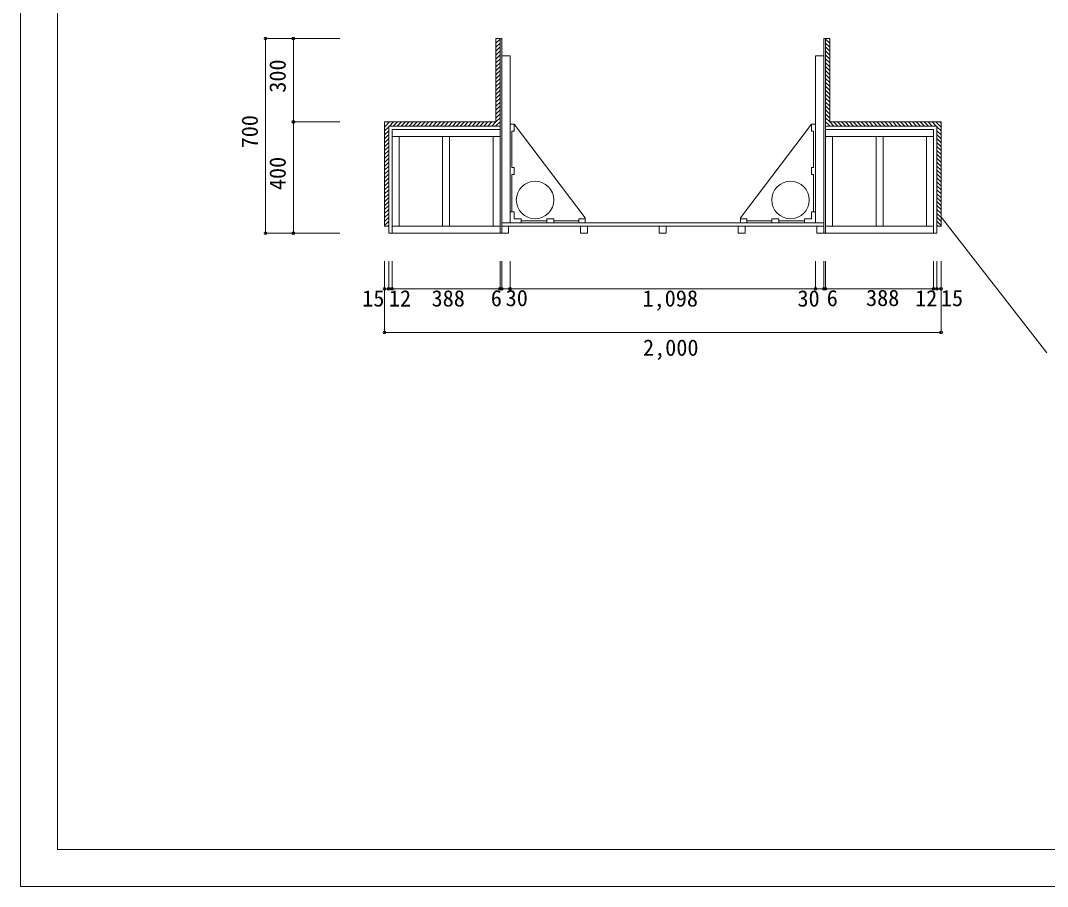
# Model space of a CAD drawing. Units: millimetres, scale not verified. Extents: x -5341 to 4200, y -2970 to 2970.
# Drawn here: x -4200 to -509, y -2970 to 142 of the extents above; entities that cross this region are included whole.
import ezdxf
from ezdxf.enums import TextEntityAlignment as Align

# ---------------------------------------------------------------- set-up
doc = ezdxf.new("R2010")
doc.units = ezdxf.units.MM
doc.header["$LTSCALE"] = 20
doc.header["$PDMODE"] = 32
doc.header["$PDSIZE"] = 10
doc.layers.add('0-0', color=7, linetype='Continuous', lineweight=18)
doc.layers.add('1-0', color=7, linetype='Continuous', lineweight=18)
doc.styles.add('ＭＳ ゴシック', font='')
doc.styles.get('ＭＳ ゴシック').set_extended_font_data('MS Gothic')

msp = doc.modelspace()

# ---------------------------------------------------------------- linework, layer by layer
at = {"layer": '0-0'}
msp.add_line((-4066.67, -2836.67), (4066.67, -2836.67), dxfattribs=at)
msp.add_lwpolyline([(4200, 2970), (-4200, 2970), (-4200, -2970), (4200, -2970)], close=True, dxfattribs=at)
msp.add_lwpolyline([(4066.67, 2836.67), (-4066.67, 2836.67), (-4066.67, -2836.67)], dxfattribs=at)
at = {"layer": '1-0', "color": 4}
for p, q in [((-3319.42, 77.51), (-3319.42, -622.49)), ((-3319.42, 77.51), (-3219.42, 77.51)), ((-3219.42, 77.51), (-3219.42, -222.49)), ((-3219.42, 77.51), (-3052.5, 77.51)), ((-3219.42, -222.49), (-3052.5, -222.49)), ((-3219.42, -222.49), (-3219.42, -622.49)), ((-3319.42, -622.49), (-3219.42, -622.49)), ((-3219.42, -622.49), (-3052.5, -622.49)), ((-2891.84, -822.49), (-2891.84, -722.49)), ((-2876.84, -822.49), (-2876.84, -722.49)), ((-2864.84, -822.49), (-2864.84, -722.49)), ((-2476.84, -822.49), (-2476.84, -722.49)), ((-2470.84, -822.49), (-2470.84, -722.49)), ((-2470.84, -822.49), (-2470.84, -722.49)), ((-2440.84, -822.49), (-2440.84, -722.49)), ((-1342.84, -822.49), (-1342.84, -722.49)), ((-1312.84, -822.49), (-1312.84, -722.49)), ((-1306.84, -822.49), (-1306.84, -722.49)), ((-918.84, -822.49), (-918.84, -722.49)), ((-906.84, -822.49), (-906.84, -722.49)), ((-891.84, -822.49), (-891.84, -722.49)), ((-2891.84, -822.49), (-2876.84, -822.49)), ((-2891.84, -979.32), (-2891.84, -822.49)), ((-2876.84, -822.49), (-2864.84, -822.49)), ((-2864.84, -822.49), (-2476.84, -822.49)), ((-2476.84, -822.49), (-2470.84, -822.49)), ((-2470.84, -822.49), (-2440.84, -822.49)), ((-2440.84, -822.49), (-1342.84, -822.49)), ((-1312.84, -822.49), (-1306.84, -822.49)), ((-1306.84, -822.49), (-918.84, -822.49)), ((-918.84, -822.49), (-906.84, -822.49)), ((-906.84, -822.49), (-891.84, -822.49)), ((-891.84, -979.32), (-891.84, -822.49)), ((-2891.84, -979.32), (-891.84, -979.32))]:
    msp.add_line(p, q, dxfattribs=at)
at = {"layer": '1-0'}
for p, q in [((-2491.84, 74.41), (-2488.73, 77.51)), ((-2491.84, 74.41), (-2488.73, 77.51)), ((-2491.75, -222.49), (-2491.84, 77.51)), ((-2491.84, 77.51), (-2470.84, 77.51)), ((-2491.84, 60.26), (-2476.84, 75.26)), ((-2491.84, 60.26), (-2476.84, 75.26)), ((-2476.84, 77.51), (-2476.84, -622.49)), ((-2470.84, 77.51), (-2470.84, -622.49)), ((-1312.84, 77.51), (-1312.84, -622.49)), ((-1291.84, 77.51), (-1312.84, 77.51)), ((-1306.84, 77.51), (-1306.84, -622.49)), ((-1291.84, 60.26), (-1306.84, 75.26)), ((-1291.84, 60.26), (-1306.84, 75.26)), ((-1291.84, 74.41), (-1294.95, 77.51)), ((-1291.84, 74.41), (-1294.95, 77.51)), ((-1291.84, 77.51), (-1291.84, -222.49)), ((-2491.84, 46.12), (-2476.84, 61.12)), ((-2491.84, 46.12), (-2476.84, 61.12)), ((-2491.84, 31.98), (-2476.84, 46.98)), ((-2491.84, 31.98), (-2476.84, 46.98)), ((-1291.84, 46.12), (-1306.84, 61.12)), ((-1291.84, 46.12), (-1306.84, 61.12)), ((-1291.84, 31.98), (-1306.84, 46.98)), ((-1291.84, 31.98), (-1306.84, 46.98)), ((-2491.84, 17.84), (-2476.84, 32.84)), ((-2491.84, 17.84), (-2476.84, 32.84)), ((-2491.84, 3.69), (-2476.84, 18.69)), ((-2491.84, 3.69), (-2476.84, 18.69)), ((-2491.84, -10.45), (-2476.84, 4.55)), ((-2491.84, -10.45), (-2476.84, 4.55)), ((-2440.84, 14.51), (-2470.84, 14.51)), ((-2440.84, 14.51), (-2440.84, -230.49)), ((-1342.84, 14.51), (-1312.84, 14.51)), ((-1342.84, 14.51), (-1342.84, -230.49)), ((-1291.84, 17.84), (-1306.84, 32.84)), ((-1291.84, 17.84), (-1306.84, 32.84)), ((-1291.84, 3.69), (-1306.84, 18.69)), ((-1291.84, 3.69), (-1306.84, 18.69)), ((-1291.84, -10.45), (-1306.84, 4.55)), ((-1291.84, -10.45), (-1306.84, 4.55)), ((-2491.84, -24.59), (-2476.84, -9.59)), ((-2491.84, -24.59), (-2476.84, -9.59)), ((-2491.84, -38.73), (-2476.84, -23.73)), ((-2491.84, -38.73), (-2476.84, -23.73)), ((-1291.84, -24.59), (-1306.84, -9.59)), ((-1291.84, -24.59), (-1306.84, -9.59)), ((-1291.84, -38.73), (-1306.84, -23.73)), ((-1291.84, -38.73), (-1306.84, -23.73)), ((-2491.84, -52.87), (-2476.84, -37.87)), ((-2491.84, -52.87), (-2476.84, -37.87)), ((-2491.84, -67.02), (-2476.84, -52.02)), ((-2491.84, -67.02), (-2476.84, -52.02)), ((-2491.84, -81.16), (-2476.84, -66.16)), ((-2491.84, -81.16), (-2476.84, -66.16)), ((-1291.84, -52.87), (-1306.84, -37.87)), ((-1291.84, -52.87), (-1306.84, -37.87)), ((-1291.84, -67.02), (-1306.84, -52.02)), ((-1291.84, -67.02), (-1306.84, -52.02)), ((-1291.84, -81.16), (-1306.84, -66.16)), ((-1291.84, -81.16), (-1306.84, -66.16)), ((-2491.84, -95.3), (-2476.84, -80.3)), ((-2491.84, -95.3), (-2476.84, -80.3)), ((-2491.84, -109.44), (-2476.84, -94.44)), ((-2491.84, -109.44), (-2476.84, -94.44)), ((-2491.84, -123.58), (-2476.84, -108.58)), ((-2491.84, -123.58), (-2476.84, -108.58)), ((-1291.84, -95.3), (-1306.84, -80.3)), ((-1291.84, -95.3), (-1306.84, -80.3)), ((-1291.84, -109.44), (-1306.84, -94.44)), ((-1291.84, -109.44), (-1306.84, -94.44)), ((-1291.84, -123.58), (-1306.84, -108.58)), ((-1291.84, -123.58), (-1306.84, -108.58)), ((-2491.84, -137.73), (-2476.84, -122.73)), ((-2491.84, -137.73), (-2476.84, -122.73)), ((-2491.84, -151.87), (-2476.84, -136.87)), ((-2491.84, -151.87), (-2476.84, -136.87)), ((-1291.84, -137.73), (-1306.84, -122.73)), ((-1291.84, -137.73), (-1306.84, -122.73)), ((-1291.84, -151.87), (-1306.84, -136.87)), ((-1291.84, -151.87), (-1306.84, -136.87)), ((-2491.84, -166.01), (-2476.84, -151.01)), ((-2491.84, -166.01), (-2476.84, -151.01)), ((-2491.84, -180.15), (-2476.84, -165.15)), ((-2491.84, -180.15), (-2476.84, -165.15)), ((-2491.84, -194.3), (-2476.84, -179.3)), ((-2491.84, -194.3), (-2476.84, -179.3)), ((-1291.84, -166.01), (-1306.84, -151.01)), ((-1291.84, -166.01), (-1306.84, -151.01)), ((-1291.84, -180.15), (-1306.84, -165.15)), ((-1291.84, -180.15), (-1306.84, -165.15)), ((-1291.84, -194.3), (-1306.84, -179.3)), ((-1291.84, -194.3), (-1306.84, -179.3)), ((-2491.84, -208.44), (-2476.84, -193.44)), ((-2491.84, -208.44), (-2476.84, -193.44)), ((-2491.84, -222.58), (-2476.84, -207.58)), ((-1291.84, -208.44), (-1306.84, -193.44)), ((-1291.84, -208.44), (-1306.84, -193.44)), ((-1291.84, -222.58), (-1306.84, -207.58)), ((-1291.84, -222.58), (-1306.84, -207.58)), ((-2891.84, -240.74), (-2873.59, -222.49)), ((-2891.84, -254.88), (-2876.84, -239.88)), ((-2891.84, -269.03), (-2876.84, -254.03)), ((-2876.84, -237.49), (-2876.84, -622.49)), ((-2876.84, -237.49), (-2476.84, -237.49)), ((-2874.44, -237.49), (-2859.44, -222.49)), ((-2864.84, -249.49), (-2864.84, -622.49)), ((-2864.84, -249.49), (-2476.84, -249.49)), ((-2860.3, -237.49), (-2845.3, -222.49)), ((-2846.16, -237.49), (-2831.16, -222.49)), ((-2832.02, -237.49), (-2817.02, -222.49)), ((-2817.88, -237.49), (-2802.88, -222.49)), ((-2803.73, -237.49), (-2788.73, -222.49)), ((-2789.59, -237.49), (-2774.59, -222.49)), ((-2775.45, -237.49), (-2760.45, -222.49)), ((-2761.31, -237.49), (-2746.31, -222.49)), ((-2747.16, -237.49), (-2732.16, -222.49)), ((-2733.02, -237.49), (-2718.02, -222.49)), ((-2718.88, -237.49), (-2703.88, -222.49)), ((-2704.74, -237.49), (-2689.74, -222.49)), ((-2690.6, -237.49), (-2675.6, -222.49)), ((-2676.45, -237.49), (-2661.45, -222.49)), ((-2662.31, -237.49), (-2647.31, -222.49)), ((-2648.17, -237.49), (-2633.17, -222.49)), ((-2634.03, -237.49), (-2619.03, -222.49)), ((-2619.89, -237.49), (-2604.89, -222.49)), ((-2605.74, -237.49), (-2590.74, -222.49)), ((-2591.6, -237.49), (-2576.6, -222.49)), ((-2577.46, -237.49), (-2562.46, -222.49)), ((-2563.32, -237.49), (-2548.32, -222.49)), ((-2549.17, -237.49), (-2534.17, -222.49)), ((-2535.03, -237.49), (-2520.03, -222.49)), ((-2520.89, -237.49), (-2505.89, -222.49)), ((-2491.84, -236.72), (-2476.84, -221.72)), ((-2440.84, -230.49), (-2440.84, -557.49)), ((-2425.84, -230.49), (-2440.84, -230.49)), ((-2440.84, -230.49), (-2438.84, -230.49)), ((-2433.84, -386.49), (-2433.84, -255.49)), ((-2425.84, -230.49), (-2170.84, -567.49)), ((-2425.84, -253.49), (-2425.84, -230.49)), ((-1357.84, -230.49), (-1612.84, -567.49)), ((-1357.84, -230.49), (-1342.84, -230.49)), ((-1357.84, -253.49), (-1357.84, -230.49)), ((-1349.84, -386.49), (-1349.84, -255.49)), ((-1342.84, -230.49), (-1344.84, -230.49)), ((-1342.84, -230.49), (-1342.84, -557.49)), ((-1291.84, -236.72), (-1306.84, -221.72)), ((-1291.84, -236.72), (-1306.84, -221.72)), ((-906.84, -237.49), (-1306.84, -237.49)), ((-918.84, -249.49), (-1306.84, -249.49)), ((-1276.94, -237.49), (-1291.84, -222.58)), ((-1291.08, -237.49), (-1291.84, -236.72)), ((-1262.79, -237.49), (-1277.79, -222.49)), ((-1248.65, -237.49), (-1263.65, -222.49)), ((-1234.51, -237.49), (-1249.51, -222.49)), ((-1220.37, -237.49), (-1235.37, -222.49)), ((-1206.23, -237.49), (-1221.23, -222.49)), ((-1192.08, -237.49), (-1207.08, -222.49)), ((-1177.94, -237.49), (-1192.94, -222.49)), ((-1163.8, -237.49), (-1178.8, -222.49)), ((-1149.66, -237.49), (-1164.66, -222.49)), ((-1135.51, -237.49), (-1150.51, -222.49)), ((-1121.37, -237.49), (-1136.37, -222.49)), ((-1107.23, -237.49), (-1122.23, -222.49)), ((-1093.09, -237.49), (-1108.09, -222.49)), ((-1078.95, -237.49), (-1093.95, -222.49)), ((-1064.8, -237.49), (-1079.8, -222.49)), ((-1050.66, -237.49), (-1065.66, -222.49)), ((-1036.52, -237.49), (-1051.52, -222.49)), ((-1022.38, -237.49), (-1037.38, -222.49)), ((-1008.24, -237.49), (-1023.24, -222.49)), ((-994.09, -237.49), (-1009.09, -222.49)), ((-979.95, -237.49), (-994.95, -222.49)), ((-965.81, -237.49), (-980.81, -222.49)), ((-951.67, -237.49), (-966.67, -222.49)), ((-937.52, -237.49), (-952.52, -222.49)), ((-923.38, -237.49), (-938.38, -222.49)), ((-909.24, -237.49), (-924.24, -222.49)), ((-918.84, -249.49), (-918.84, -622.49)), ((-891.84, -240.74), (-910.1, -222.49)), ((-906.84, -237.49), (-906.84, -622.49)), ((-891.84, -254.88), (-906.84, -239.88)), ((-891.84, -269.03), (-906.84, -254.03)), ((-891.84, -226.6), (-895.96, -222.49)), ((-2891.84, -283.17), (-2876.84, -268.17)), ((-2891.84, -297.31), (-2876.84, -282.31)), ((-2864.84, -274.49), (-2476.84, -274.49)), ((-2839.84, -274.49), (-2839.84, -597.49)), ((-2683.34, -274.49), (-2683.34, -597.49)), ((-2658.34, -274.49), (-2658.34, -597.49)), ((-2501.84, -274.49), (-2501.84, -597.49)), ((-918.84, -274.49), (-1306.84, -274.49)), ((-1281.84, -274.49), (-1281.84, -597.49)), ((-1125.34, -274.49), (-1125.34, -597.49)), ((-1100.34, -274.49), (-1100.34, -597.49)), ((-943.84, -274.49), (-943.84, -597.49)), ((-891.84, -283.17), (-906.84, -268.17)), ((-891.84, -297.31), (-906.84, -282.31)), ((-2891.84, -311.45), (-2876.84, -296.45)), ((-2891.84, -325.59), (-2876.84, -310.59)), ((-2891.84, -339.74), (-2876.84, -324.74)), ((-891.84, -311.45), (-906.84, -296.45)), ((-891.84, -325.59), (-906.84, -310.59)), ((-891.84, -339.74), (-906.84, -324.74)), ((-2891.84, -353.88), (-2876.84, -338.88)), ((-2891.84, -368.02), (-2876.84, -353.02)), ((-2891.84, -382.16), (-2876.84, -367.16)), ((-891.84, -353.88), (-906.84, -338.88)), ((-891.84, -368.02), (-906.84, -353.02)), ((-891.84, -382.16), (-906.84, -367.16)), ((-2891.84, -396.31), (-2876.84, -381.31)), ((-2891.84, -410.45), (-2876.84, -395.45)), ((-2425.84, -386.49), (-2433.84, -386.49)), ((-2425.84, -411.49), (-2425.84, -386.49)), ((-2425.84, -411.49), (-2425.84, -386.49)), ((-1357.84, -386.49), (-1349.84, -386.49)), ((-1357.84, -411.49), (-1357.84, -386.49)), ((-1357.84, -411.49), (-1357.84, -386.49)), ((-891.84, -396.31), (-906.84, -381.31)), ((-891.84, -410.45), (-906.84, -395.45)), ((-2891.84, -424.59), (-2876.84, -409.59)), ((-2891.84, -438.73), (-2876.84, -423.73)), ((-2891.84, -452.87), (-2876.84, -437.87)), ((-2433.84, -545.49), (-2433.84, -411.49)), ((-1349.84, -545.49), (-1349.84, -411.49)), ((-891.84, -424.59), (-906.84, -409.59)), ((-891.84, -438.73), (-906.84, -423.73)), ((-891.84, -452.87), (-906.84, -437.87)), ((-2891.84, -467.02), (-2876.84, -452.02)), ((-2891.84, -481.16), (-2876.84, -466.16)), ((-891.84, -467.02), (-906.84, -452.02)), ((-891.84, -481.16), (-906.84, -466.16)), ((-2891.84, -495.3), (-2876.84, -480.3)), ((-2891.84, -509.44), (-2876.84, -494.44)), ((-2891.84, -523.58), (-2876.84, -508.58)), ((-891.84, -495.3), (-906.84, -480.3)), ((-891.84, -509.44), (-906.84, -494.44)), ((-891.84, -523.58), (-906.84, -508.58)), ((-2891.84, -537.73), (-2876.84, -522.73)), ((-2891.84, -551.87), (-2876.84, -536.87)), ((-2891.84, -566.01), (-2876.84, -551.01)), ((-2440.84, -545.49), (-2425.84, -545.49)), ((-2440.84, -585.49), (-2440.84, -545.49)), ((-2425.84, -570.49), (-2425.84, -545.49)), ((-1357.84, -570.49), (-1357.84, -545.49)), ((-1342.84, -545.49), (-1357.84, -545.49)), ((-1342.84, -585.49), (-1342.84, -545.49)), ((-891.84, -537.73), (-906.84, -522.73)), ((-891.84, -551.87), (-906.84, -536.87)), ((-891.84, -566.01), (-906.84, -551.01)), ((-2891.84, -580.15), (-2876.84, -565.15)), ((-2891.84, -594.3), (-2876.84, -579.3)), ((-2470.84, -585.49), (-1312.84, -585.49)), ((-2440.84, -578.49), (-2440.84, -585.49)), ((-2440.84, -585.49), (-2400.84, -585.49)), ((-2400.84, -570.49), (-2425.84, -570.49)), ((-2400.84, -570.49), (-2425.84, -570.49)), ((-2423.84, -585.49), (-2398.84, -585.49)), ((-2400.84, -585.49), (-2400.84, -570.49)), ((-2308.84, -578.49), (-2400.84, -578.49)), ((-2170.84, -585.49), (-2400.84, -585.49)), ((-2283.84, -570.49), (-2308.84, -570.49)), ((-2283.84, -570.49), (-2308.84, -570.49)), ((-2308.84, -585.49), (-2283.84, -585.49)), ((-2283.84, -585.49), (-2283.84, -570.49)), ((-2283.84, -585.49), (-2283.84, -570.49)), ((-2193.84, -578.49), (-2283.84, -578.49)), ((-2283.84, -585.49), (-2283.84, -578.49)), ((-2170.84, -570.49), (-2193.84, -570.49)), ((-2170.84, -570.49), (-2193.84, -570.49)), ((-2170.84, -570.49), (-2193.84, -570.49)), ((-2193.84, -570.49), (-2193.84, -585.49)), ((-2193.84, -570.49), (-2193.84, -585.49)), ((-2170.84, -570.49), (-2170.84, -567.49)), ((-2170.84, -570.49), (-2170.84, -567.49)), ((-2170.84, -585.49), (-2170.84, -570.49)), ((-2170.84, -585.49), (-2170.84, -570.49)), ((-2170.84, -585.49), (-2170.84, -578.49)), ((-2170.84, -585.49), (-2170.84, -583.49)), ((-2170.84, -585.49), (-2170.84, -583.49)), ((-1612.84, -570.49), (-1612.84, -567.49)), ((-1612.84, -570.49), (-1612.84, -567.49)), ((-1612.84, -585.49), (-1612.84, -570.49)), ((-1612.84, -570.49), (-1589.84, -570.49)), ((-1612.84, -570.49), (-1589.84, -570.49)), ((-1612.84, -570.49), (-1589.84, -570.49)), ((-1612.84, -585.49), (-1612.84, -570.49)), ((-1612.84, -585.49), (-1612.84, -578.49)), ((-1612.84, -585.49), (-1612.84, -583.49)), ((-1612.84, -585.49), (-1612.84, -583.49)), ((-1612.84, -585.49), (-1382.84, -585.49)), ((-1589.84, -570.49), (-1589.84, -585.49)), ((-1589.84, -570.49), (-1589.84, -585.49)), ((-1589.84, -578.49), (-1499.84, -578.49)), ((-1499.84, -585.49), (-1499.84, -570.49)), ((-1499.84, -570.49), (-1474.84, -570.49)), ((-1499.84, -585.49), (-1499.84, -570.49)), ((-1499.84, -570.49), (-1474.84, -570.49)), ((-1499.84, -585.49), (-1499.84, -578.49)), ((-1474.84, -585.49), (-1499.84, -585.49)), ((-1474.84, -578.49), (-1382.84, -578.49)), ((-1359.84, -585.49), (-1384.84, -585.49)), ((-1382.84, -570.49), (-1357.84, -570.49)), ((-1382.84, -570.49), (-1357.84, -570.49)), ((-1382.84, -585.49), (-1382.84, -570.49)), ((-1342.84, -585.49), (-1382.84, -585.49)), ((-1342.84, -578.49), (-1342.84, -585.49)), ((-891.84, -580.15), (-906.84, -565.15)), ((-891.84, -594.3), (-906.84, -579.3)), ((-894.29, -561.58), (-511.22, -1051.75)), ((-2891.84, -597.49), (-2876.84, -597.49)), ((-2880.89, -597.49), (-2876.84, -593.44)), ((-2864.84, -622.49), (-2876.84, -622.49)), ((-2864.84, -597.49), (-2476.84, -597.49)), ((-2864.84, -622.49), (-2476.84, -622.49)), ((-2476.84, -622.49), (-2464.84, -622.49)), ((-2464.84, -597.49), (-1337.84, -597.49)), ((-1337.84, -597.49), (-1337.84, -622.49)), ((-1312.84, -597.49), (-1337.84, -597.49)), ((-1337.84, -622.49), (-1312.84, -622.49)), ((-1306.84, -622.49), (-1318.84, -622.49)), ((-1312.84, -622.49), (-1312.84, -597.49)), ((-918.84, -597.49), (-1306.84, -597.49)), ((-918.84, -622.49), (-1306.84, -622.49)), ((-918.84, -622.49), (-906.84, -622.49)), ((-902.79, -597.49), (-906.84, -593.44)), ((-891.84, -597.49), (-906.84, -597.49))]:
    msp.add_line(p, q, dxfattribs=at)
for points in [[(-2506.75, -237.49), (-2491.84, -222.58), (-2476.84, -207.58)], [(-2891.84, -597.49), (-2891.84, -222.49), (-2491.84, -222.49)], [(-2492.61, -237.49), (-2491.84, -236.72), (-2476.84, -221.72)], [(-2433.84, -255.49), (-2425.84, -255.49), (-2425.84, -230.49)], [(-1349.84, -255.49), (-1357.84, -255.49), (-1357.84, -230.49)], [(-1291.84, -222.58), (-891.84, -222.49), (-891.84, -597.49)], [(-2433.84, -411.49), (-2425.84, -411.49), (-2425.84, -386.49)], [(-1349.84, -411.49), (-1357.84, -411.49), (-1357.84, -386.49)], [(-2283.84, -570.49), (-2308.84, -570.49), (-2308.84, -585.49)], [(-1499.84, -570.49), (-1474.84, -570.49), (-1474.84, -585.49)]]:
    msp.add_lwpolyline(points, dxfattribs=at)
for points in [[(-2470.84, -597.49), (-2445.84, -597.49), (-2445.84, -622.49), (-2470.84, -622.49)], [(-2187.59, -597.49), (-2162.59, -597.49), (-2162.59, -622.49), (-2187.59, -622.49)], [(-1904.34, -597.49), (-1879.34, -597.49), (-1879.34, -622.49), (-1904.34, -622.49)], [(-1621.09, -597.49), (-1596.09, -597.49), (-1596.09, -622.49), (-1621.09, -622.49)]]:
    msp.add_lwpolyline(points, close=True, dxfattribs=at)
at = {"layer": '1-0', "color": 4}
msp.add_lwpolyline([(-1342.84, -822.49), (-1312.84, -822.49), (-1312.84, -722.49)], dxfattribs=at)
at = {"layer": '1-0'}
for centre in [(-2350.84, -502.99), (-1432.84, -502.99)]:
    msp.add_circle(centre, 67.5, dxfattribs=at)
at = {"layer": '1-0', "color": 4}
for p in [(-3319.42, 77.51), (-3219.42, 77.51), (-3219.42, -222.49), (-3319.42, -622.49), (-3219.42, -622.49), (-2891.84, -822.49), (-2876.84, -822.49), (-2864.84, -822.49), (-2476.84, -822.49), (-2470.84, -822.49), (-2440.84, -822.49), (-1342.84, -822.49), (-1312.84, -822.49), (-1306.84, -822.49), (-918.84, -822.49), (-906.84, -822.49), (-891.84, -822.49), (-2891.84, -979.32), (-891.84, -979.32)]:
    msp.add_point(p, dxfattribs=at)

# ---------------------------------------------------------------- texts
at = {"layer": '1-0', "color": 4, "style": 'ＭＳ ゴシック'}
for s, p in [('300', (-3229.42, -117.49)), ('700', (-3329.42, -317.49)), ('400', (-3229.42, -467.49))]:
    msp.add_text(s, height=58.65, rotation=90, dxfattribs=at).set_placement(p, align=Align.BOTTOM_LEFT)
for s, p in [('15', (-2972.05, -903.42)), ('12', (-2876.17, -903.42)), ('388', (-2722.81, -903.31)), ('6', (-2509.93, -902.58)), ('30', (-2456.56, -902.2)), ('1,098', (-1964.8, -903.49)), ('30', (-1407.83, -903.68)), ('6', (-1302.81, -902.44)), ('388', (-1161.45, -901.66)), ('12', (-985.25, -903.12)), ('15', (-892.41, -902.25)), ('2,000', (-1962.99, -1080.4))]:
    msp.add_text(s, height=58.65, dxfattribs=at).set_placement(p, align=Align.BOTTOM_LEFT)

doc.saveas('drawing.dxf')
